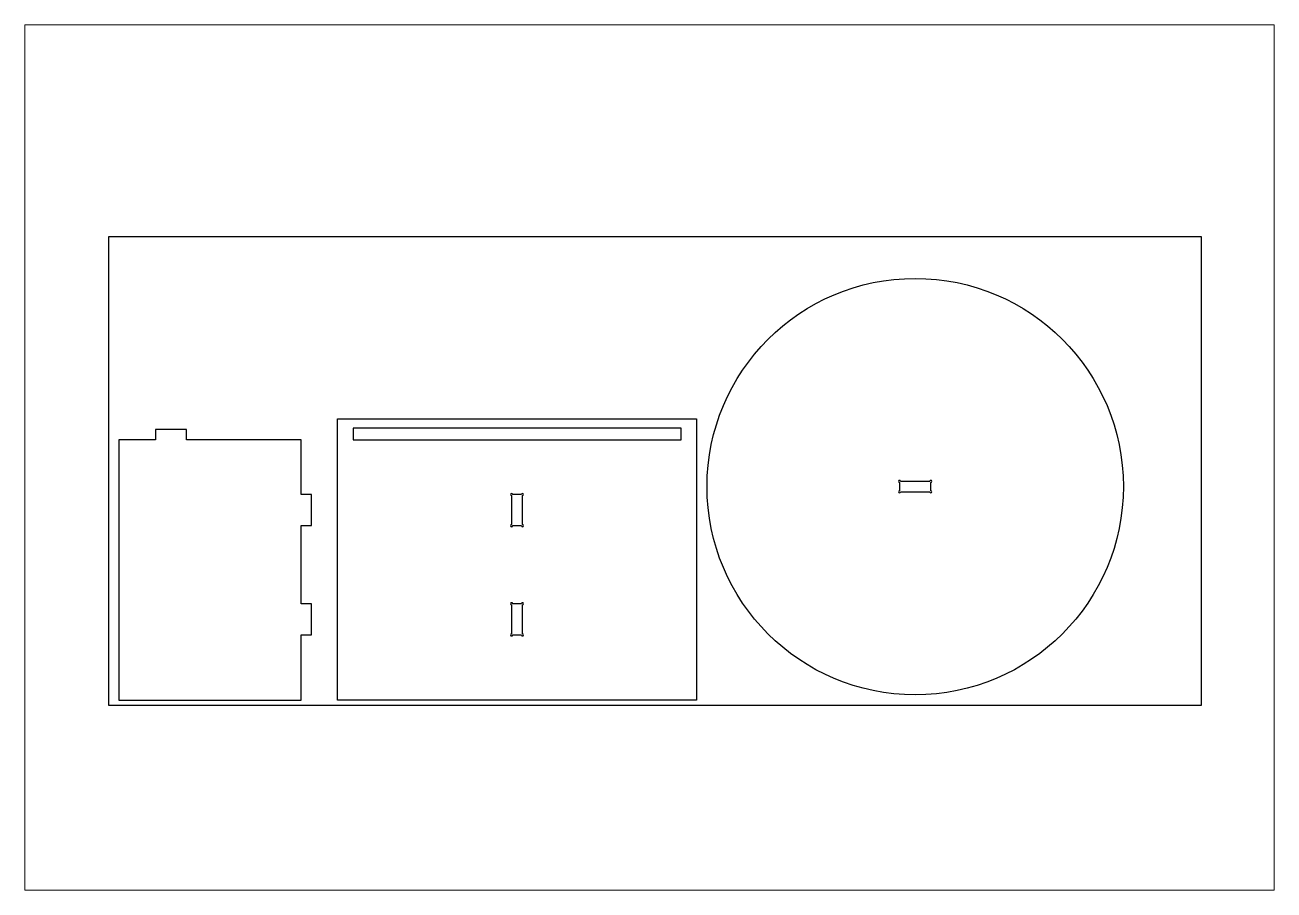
# Paper-space layout 'Layout1' of a CAD drawing. Header units: millimetres. Extents: x 10 to 410, y 10 to 287.
# The model-space entities are those that its viewports show. They can reach past a viewport. Long polylines and large blocks are cut down to what shows.
import ezdxf

# ---------------------------------------------------------------- set-up
doc = ezdxf.new("R2010")
doc.units = ezdxf.units.MM
doc.layers.add('Default', color=7, linetype='Continuous', true_color=0x000000)

msp = doc.modelspace()

# ---------------------------------------------------------------- linework, layer by layer
at = {"layer": 'Default'}
for p, q in [((754.5, 183), (754.5, 127)), ((773.5, 185), (756.5, 185)), ((775.5, 127), (775.5, 183))]:
    msp.add_line(p, q, dxfattribs=at)
for points in [[(-20, -10), (2080, -10), (2080, 890), (-20, 890)], [(420, 0), (420, 540), (1110, 540), (1110, 0)], [(0, 0), (350, 0), (350, 125), (370, 125), (370, 185), (350, 185), (350, 335), (370, 335), (370, 395), (350, 395), (350, 500), (130, 500), (130, 520), (70, 520), (70, 500), (0, 500)], [(1080, 522), (450, 522), (450, 500), (1080, 500)]]:
    msp.add_lwpolyline(points, close=True, dxfattribs=at)
for points in [[(1500, 418), (1500, 402)], [(1558, 420), (1502, 420)], [(1560, 402), (1560, 418)], [(754.5, 393), (754.5, 337)], [(773.5, 395), (756.5, 395)], [(775.5, 337), (775.5, 393)], [(1502, 400), (1558, 400)], [(756.5, 335), (765, 335), (773.5, 335)], [(756.5, 125), (765, 125), (773.5, 125)]]:
    msp.add_lwpolyline(points, dxfattribs=at)
msp.add_circle((1530, 410), 400, dxfattribs=at)
for centre, start, end in [((1500, 420), 0, 270), ((1560, 420), 270, 180), ((754.5, 395), 0, 270), ((775.5, 395), 270, 180), ((1500, 400), 90, 0), ((1560, 400), 180, 90), ((754.5, 335), 90, 0), ((775.5, 335), 180, 90), ((754.5, 185), 0, 270), ((775.5, 185), 270, 180), ((754.5, 125), 90, 0), ((775.5, 125), 180, 90)]:
    msp.add_arc(centre, 2, start, end, dxfattribs=at)

psp = doc.layouts.get("Layout1")

# ---------------------------------------------------------------- viewports
at = {"layer": 'Default', "lineweight": -3, "view_target_point": (1019.47, 465.92)}
psp.add_viewport(center=(210, 148.5), size=(400, 277), view_center_point=(0, 0), view_height=1662, dxfattribs=at)

doc.saveas('drawing.dxf')
